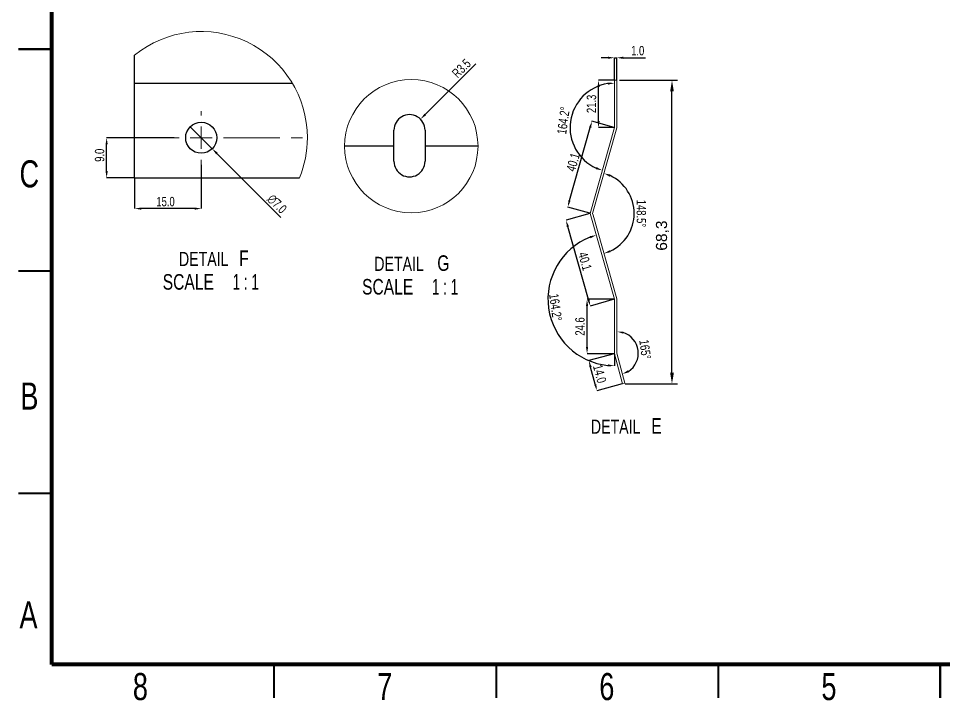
# Model space of a CAD drawing. Header units: millimetres. Extents: x -361 to 14022, y -1822 to 1455.
# Drawn here: x 3750.8 to 3959, y 0.3 to 153.8 of the extents above; entities that cross this region are included whole.
import ezdxf

# ---------------------------------------------------------------- set-up
doc = ezdxf.new("R2010")
doc.units = ezdxf.units.MM
doc.linetypes.add('CENTERX2', pattern=[20.32, 12.7, -2.54, 2.54, -2.54])
doc.styles.add('SLDTEXTSTYLE0', font='TXT', dxfattribs={"width": 0.75})
doc.styles.add('SLDTEXTSTYLE5', font='TXT', dxfattribs={"width": 0.65})
doc.styles.get("Standard").update_dxf_attribs({"font": 'arial.ttf'})
doc.dimstyles.new('ISO-25', dxfattribs={"dimtxt": 2.5, "dimasz": 2.5, "dimexe": 1.25, "dimexo": 0.625, "dimtad": 1, "dimtxsty": 'Standard', "dimcen": 2.5, "dimadec": 0, "dimazin": 0, "dimtfac": 1, "dimtmove": 0, "dimatfit": 3, "dimfxl": 1, "dimarcsym": 0})
doc.dimstyles.new('SLDDIMSTYLE14', dxfattribs={"dimtxt": 2.116667, "dimasz": 1.5, "dimexe": 0, "dimexo": 0.0625, "dimgap": 0.529167, "dimtad": 1, "dimdec": 4, "dimlfac": 2, "dimzin": 12, "dimdsep": 46, "dimtxsty": 'SLDTEXTSTYLE0', "dimsah": 1, "dimcen": 0.09, "dimazin": 3, "dimtfac": 1, "dimtofl": 0, "dimtmove": 0, "dimatfit": 3, "dimfxl": 1, "dimfrac": 2, "dimtolj": 1, "dimtzin": 12, "dimarcsym": 0})
doc.dimstyles.new('SLDDIMSTYLE15', dxfattribs={"dimtxt": 2.116667, "dimasz": 1.5, "dimexe": 0, "dimexo": 0.0625, "dimgap": 0.529167, "dimtad": 1, "dimdec": 1, "dimlfac": 2, "dimrnd": 1e-09, "dimzin": 4, "dimdsep": 46, "dimtxsty": 'SLDTEXTSTYLE0', "dimsah": 1, "dimcen": 0.09, "dimadec": 0, "dimazin": 1, "dimtfac": 1, "dimtdec": 1, "dimtmove": 0, "dimatfit": 0, "dimfxl": 1, "dimfrac": 2, "dimtolj": 1, "dimtzin": 12, "dimarcsym": 0})
doc.dimstyles.new('SLDDIMSTYLE16', dxfattribs={"dimtxt": 2.116667, "dimasz": 1.5, "dimexe": 0, "dimexo": 0.0625, "dimgap": 0.529167, "dimtad": 1, "dimdec": 1, "dimrnd": 1e-09, "dimzin": 4, "dimdsep": 46, "dimtxsty": 'SLDTEXTSTYLE0', "dimsah": 1, "dimcen": 0.09, "dimadec": 0, "dimazin": 1, "dimtfac": 1, "dimtdec": 1, "dimtmove": 0, "dimatfit": 0, "dimfxl": 1, "dimfrac": 2, "dimtolj": 1, "dimtzin": 12, "dimarcsym": 0})
doc.dimstyles.new('SLDDIMSTYLE17', dxfattribs={"dimtxt": 2.116667, "dimasz": 1.5, "dimexe": 0, "dimexo": 0.0625, "dimgap": 0.529167, "dimtad": 1, "dimdec": 1, "dimrnd": 1e-09, "dimzin": 4, "dimdsep": 46, "dimtxsty": 'SLDTEXTSTYLE0', "dimsah": 1, "dimcen": 0.09, "dimadec": 0, "dimazin": 1, "dimtfac": 1, "dimtdec": 1, "dimtofl": 0, "dimtmove": 0, "dimatfit": 3, "dimfxl": 1, "dimfrac": 2, "dimtolj": 1, "dimtzin": 12, "dimarcsym": 0})
doc.dimstyles.new('SLDDIMSTYLE18', dxfattribs={"dimtxt": 2.116667, "dimasz": 1.5, "dimexe": 0, "dimexo": 0.0625, "dimgap": 0.529167, "dimtad": 1, "dimdec": 1, "dimrnd": 1e-09, "dimzin": 4, "dimdsep": 46, "dimtxsty": 'SLDTEXTSTYLE0', "dimblk1": 'NONE', "dimsah": 1, "dimcen": 0, "dimadec": 0, "dimazin": 1, "dimtfac": 1, "dimtdec": 1, "dimtmove": 0, "dimatfit": 3, "dimldrblk": 'NONE', "dimfxl": 1, "dimfrac": 2, "dimtolj": 1, "dimtzin": 12, "dimarcsym": 0})
doc.dimstyles.new('SLDDIMSTYLE19', dxfattribs={"dimtxt": 2.116667, "dimasz": 1.5, "dimexe": 0, "dimexo": 0.0625, "dimgap": 0.529167, "dimtad": 1, "dimdec": 1, "dimrnd": 1e-09, "dimzin": 12, "dimdsep": 46, "dimtxsty": 'SLDTEXTSTYLE0', "dimsah": 1, "dimcen": 0, "dimadec": 0, "dimazin": 3, "dimtfac": 1, "dimtdec": 1, "dimtofl": 0, "dimtmove": 0, "dimatfit": 3, "dimfxl": 1, "dimfrac": 2, "dimtolj": 1, "dimtzin": 12, "dimarcsym": 0})

# ---------------------------------------------------------------- blocks, each defined once
blk = doc.blocks.new('*D127')
at = {"color": 0, "linetype": 'Continuous', "lineweight": -2, "transparency": 16777216}
for p, q in [((3785.86, 126.94), (3770.63, 126.94)), ((3770.63, 119.44), (3770.63, 125.44)), ((3776.86, 117.94), (3770.63, 117.94))]:
    blk.add_line(p, q, dxfattribs=at)
at = {"color": 0, "linetype": 'Continuous', "transparency": 16777216}
for points in [[(3770.38, 125.44), (3770.88, 125.44), (3770.63, 126.94)], [(3770.38, 119.44), (3770.88, 119.44), (3770.63, 117.94)]]:
    blk.add_solid(points, dxfattribs=at)
at = {"layer": 'Defpoints', "color": 0, "linetype": 'Continuous', "transparency": 16777216}
for p in [(3770.63, 126.94), (3785.93, 126.94), (3776.93, 117.94)]:
    blk.add_point(p, dxfattribs=at)
at = {"color": 0, "linetype": 'Continuous', "lineweight": 18, "transparency": 16777216, "insert": (3767.98, 123.01), "char_height": 2.117, "attachment_point": 2, "rotation": 90, "style": 'SLDTEXTSTYLE0'}
blk.add_mtext('\\A1;9.0', dxfattribs=at)
blk = doc.blocks.new('*D128')
at = {"color": 0, "linetype": 'Continuous', "lineweight": -2, "transparency": 16777216}
for p, q in [((3791.93, 120.88), (3791.93, 111)), ((3776.93, 117.88), (3776.93, 111)), ((3790.43, 111), (3778.43, 111))]:
    blk.add_line(p, q, dxfattribs=at)
at = {"color": 0, "linetype": 'Continuous', "transparency": 16777216}
for points in [[(3778.43, 111.25), (3778.43, 110.75), (3776.93, 111)], [(3790.43, 111.25), (3790.43, 110.75), (3791.93, 111)]]:
    blk.add_solid(points, dxfattribs=at)
at = {"layer": 'Defpoints', "color": 0, "linetype": 'Continuous', "transparency": 16777216}
for p in [(3791.93, 120.94), (3776.93, 117.94), (3776.93, 111)]:
    blk.add_point(p, dxfattribs=at)
at = {"color": 0, "linetype": 'Continuous', "lineweight": 18, "transparency": 16777216, "insert": (3783.89, 113.64), "char_height": 2.117, "attachment_point": 2, "style": 'SLDTEXTSTYLE0'}
blk.add_mtext('\\A1;15.0', dxfattribs=at)
blk = doc.blocks.new('*D129')
at = {"color": 0, "linetype": 'Continuous', "lineweight": -2, "transparency": 16777216}
for p, q in [((3789.45, 129.42), (3794.4, 124.47)), ((3809.84, 109.03), (3795.46, 123.41))]:
    blk.add_line(p, q, dxfattribs=at)
at = {"color": 0, "linetype": 'Continuous', "transparency": 16777216}
blk.add_solid([(3795.64, 123.58), (3795.28, 123.23), (3794.4, 124.47)], dxfattribs=at)
at = {"layer": 'Defpoints', "color": 0, "linetype": 'Continuous', "transparency": 16777216}
for p in [(3789.45, 129.42), (3794.4, 124.47)]:
    blk.add_point(p, dxfattribs=at)
at = {"color": 0, "linetype": 'Continuous', "lineweight": 18, "transparency": 16777216, "insert": (3808.15, 114.46), "char_height": 2.117, "attachment_point": 1, "rotation": 315, "style": 'SLDTEXTSTYLE0'}
blk.add_mtext('\\A1;∅7.0', dxfattribs=at)
blk = doc.blocks.new('_NONE')
blk = doc.blocks.new('SW_NOTE_10')
at = {"color": 0, "linetype": 'Continuous', "lineweight": 0, "attachment_point": 2}
for s, insert, char_height, style in [('F', (15.54, 4.42), 3.5, 'SLDTEXTSTYLE0'), ('DETAIL', (6.5, 4.09), 3.175, 'SLDTEXTSTYLE0'), ('SCALE', (3.02, -0.9), 3.5, 'SLDTEXTSTYLE0'), ('1 : 1', (15.95, -0.9), 3.5, 'SLDTEXTSTYLE5')]:
    blk.add_mtext(s, dxfattribs=dict(at, insert=insert, char_height=char_height, style=style))
blk = doc.blocks.new('SW_CENTERMARKSYMBOL_1')
at = {"color": 0, "linetype": 'Continuous', "lineweight": 0}
for p, q in [((0, 5), (0, 6)), ((0, 0), (0, 2.5)), ((-5, 0), (-6, 0)), ((0, 0), (-2.5, 0)), ((0, 0), (0, -2.5)), ((0, 0), (2.5, 0)), ((0, -5), (0, -6))]:
    blk.add_line(p, q, dxfattribs=at)
at = {"color": 0, "linetype": 'CENTERX2', "lineweight": 0}
blk.add_line((5, 0), (23.9, 0), dxfattribs=at)
blk = doc.blocks.new('*D131')
at = {"color": 0, "linetype": 'Continuous', "lineweight": -2, "transparency": 16777216}
blk.add_line((3853.77, 143.6), (3842.35, 132.19), dxfattribs=at)
at = {"color": 0, "linetype": 'Continuous', "transparency": 16777216}
blk.add_solid([(3842.17, 132.36), (3842.53, 132.01), (3841.29, 131.13)], dxfattribs=at)
at = {"layer": 'Defpoints', "color": 0, "linetype": 'Continuous', "transparency": 16777216}
for p in [(3841.29, 131.13), (3838.81, 128.65)]:
    blk.add_point(p, dxfattribs=at)
at = {"color": 0, "linetype": 'Continuous', "lineweight": 18, "transparency": 16777216, "insert": (3848.15, 141.73), "char_height": 2.117, "attachment_point": 1, "rotation": 45, "style": 'SLDTEXTSTYLE0'}
blk.add_mtext('\\A1;R3.5', dxfattribs=at)
blk = doc.blocks.new('SW_NOTE_11')
at = {"color": 0, "linetype": 'Continuous', "lineweight": 0, "attachment_point": 2}
for s, insert, char_height, style in [('G', (16.47, 4.42), 3.5, 'SLDTEXTSTYLE0'), ('DETAIL', (6.5, 4.09), 3.175, 'SLDTEXTSTYLE0'), ('SCALE', (3.93, -0.9), 3.5, 'SLDTEXTSTYLE0'), ('1 : 1', (16.86, -0.9), 3.5, 'SLDTEXTSTYLE5')]:
    blk.add_mtext(s, dxfattribs=dict(at, insert=insert, char_height=char_height, style=style))
blk = doc.blocks.new('*D140')
at = {"color": 0, "linetype": 'Continuous', "lineweight": -2, "transparency": 16777216}
for p, q in [((3884.9, 78.32), (3879.19, 76.8)), ((3880.61, 71.48), (3879.58, 75.35)), ((3886.71, 71.56), (3881, 70.03))]:
    blk.add_line(p, q, dxfattribs=at)
at = {"color": 0, "linetype": 'Continuous', "transparency": 16777216}
for points in [[(3879.82, 75.41), (3879.34, 75.28), (3879.19, 76.8)], [(3880.86, 71.55), (3880.37, 71.42), (3881, 70.03)]]:
    blk.add_solid(points, dxfattribs=at)
at = {"layer": 'Defpoints', "color": 0, "linetype": 'Continuous', "transparency": 16777216}
for p in [(3884.96, 78.34), (3879.19, 76.8), (3886.77, 71.58)]:
    blk.add_point(p, dxfattribs=at)
at = {"color": 0, "linetype": 'Continuous', "lineweight": 18, "transparency": 16777216, "insert": (3881.63, 73.83), "char_height": 2.117, "attachment_point": 5, "rotation": 285, "style": 'SLDTEXTSTYLE0'}
blk.add_mtext('\\A1;14.0', dxfattribs=at)
blk = doc.blocks.new('*D141')
at = {"color": 0, "linetype": 'Continuous', "lineweight": -2, "transparency": 16777216}
for p, q in [((3884.89, 90.62), (3878.78, 90.62)), ((3878.78, 79.84), (3878.78, 89.12)), ((3884.89, 78.34), (3878.78, 78.34))]:
    blk.add_line(p, q, dxfattribs=at)
at = {"color": 0, "linetype": 'Continuous', "transparency": 16777216}
for points in [[(3878.53, 89.12), (3879.03, 89.12), (3878.78, 90.62)], [(3878.53, 79.84), (3879.03, 79.84), (3878.78, 78.34)]]:
    blk.add_solid(points, dxfattribs=at)
at = {"layer": 'Defpoints', "color": 0, "linetype": 'Continuous', "transparency": 16777216}
for p in [(3878.78, 90.62), (3884.96, 90.62), (3884.96, 78.34)]:
    blk.add_point(p, dxfattribs=at)
at = {"color": 0, "linetype": 'Continuous', "lineweight": 18, "transparency": 16777216, "insert": (3877.19, 84.48), "char_height": 2.117, "attachment_point": 5, "rotation": 90, "style": 'SLDTEXTSTYLE0'}
blk.add_mtext('\\A1;24.6', dxfattribs=at)
blk = doc.blocks.new('*D142')
at = {"color": 0, "linetype": 'Continuous', "lineweight": -2, "transparency": 16777216}
for p, q in [((3879.44, 109.91), (3874.06, 108.39)), ((3879.1, 90.53), (3874.46, 106.95)), ((3884.9, 90.61), (3879.51, 89.08))]:
    blk.add_line(p, q, dxfattribs=at)
at = {"color": 0, "linetype": 'Continuous', "transparency": 16777216}
for points in [[(3874.7, 107.01), (3874.22, 106.88), (3874.06, 108.39)], [(3879.34, 90.6), (3878.86, 90.46), (3879.51, 89.08)]]:
    blk.add_solid(points, dxfattribs=at)
at = {"layer": 'Defpoints', "color": 0, "linetype": 'Continuous', "transparency": 16777216}
for p in [(3874.06, 108.39), (3879.5, 109.93), (3884.96, 90.62)]:
    blk.add_point(p, dxfattribs=at)
at = {"color": 0, "linetype": 'Continuous', "lineweight": 18, "transparency": 16777216, "insert": (3878.31, 99.17), "char_height": 2.117, "attachment_point": 5, "rotation": 285.7746, "style": 'SLDTEXTSTYLE0'}
blk.add_mtext('\\A1;40.1', dxfattribs=at)
blk = doc.blocks.new('*D143')
at = {"color": 0, "linetype": 'Continuous', "lineweight": -2, "transparency": 16777216}
for p, q in [((3874.83, 112.81), (3879.47, 129.22)), ((3884.9, 129.25), (3879.88, 130.67)), ((3879.44, 109.95), (3874.43, 111.36))]:
    blk.add_line(p, q, dxfattribs=at)
at = {"color": 0, "linetype": 'Continuous', "transparency": 16777216}
for points in [[(3879.23, 129.29), (3879.71, 129.16), (3879.88, 130.67)], [(3874.59, 112.87), (3875.07, 112.74), (3874.43, 111.36)]]:
    blk.add_solid(points, dxfattribs=at)
at = {"layer": 'Defpoints', "color": 0, "linetype": 'Continuous', "transparency": 16777216}
for p in [(3879.88, 130.67), (3884.96, 129.23), (3879.5, 109.93)]:
    blk.add_point(p, dxfattribs=at)
at = {"color": 0, "linetype": 'Continuous', "lineweight": 18, "transparency": 16777216, "insert": (3875.63, 121.45), "char_height": 2.117, "attachment_point": 5, "rotation": 74.2254, "style": 'SLDTEXTSTYLE0'}
blk.add_mtext('\\A1;40.1', dxfattribs=at)
blk = doc.blocks.new('*D144')
at = {"color": 0, "linetype": 'Continuous', "lineweight": -2, "transparency": 16777216}
for p, q in [((3884.89, 139.88), (3881.37, 139.88)), ((3881.37, 130.73), (3881.37, 138.38)), ((3884.89, 129.23), (3881.37, 129.23))]:
    blk.add_line(p, q, dxfattribs=at)
at = {"color": 0, "linetype": 'Continuous', "transparency": 16777216}
for points in [[(3881.12, 138.38), (3881.62, 138.38), (3881.37, 139.88)], [(3881.12, 130.73), (3881.62, 130.73), (3881.37, 129.23)]]:
    blk.add_solid(points, dxfattribs=at)
at = {"layer": 'Defpoints', "color": 0, "linetype": 'Continuous', "transparency": 16777216}
for p in [(3881.37, 139.88), (3884.96, 139.88), (3884.96, 129.23)]:
    blk.add_point(p, dxfattribs=at)
at = {"color": 0, "linetype": 'Continuous', "lineweight": 18, "transparency": 16777216, "insert": (3879.78, 134.56), "char_height": 2.117, "attachment_point": 5, "rotation": 90, "style": 'SLDTEXTSTYLE0'}
blk.add_mtext('\\A1;21.3', dxfattribs=at)
blk = doc.blocks.new('*D145')
at = {"color": 0, "linetype": 'Continuous', "lineweight": -2, "transparency": 16777216}
for p, q in [((3883.46, 144.94), (3881.96, 144.94)), ((3884.96, 139.94), (3884.96, 144.94)), ((3884.96, 144.94), (3885.46, 144.94)), ((3885.46, 139.94), (3885.46, 144.94)), ((3886.96, 144.94), (3891.9, 144.94))]:
    blk.add_line(p, q, dxfattribs=at)
at = {"color": 0, "linetype": 'Continuous', "transparency": 16777216}
for points in [[(3883.46, 145.19), (3883.46, 144.69), (3884.96, 144.94)], [(3886.96, 145.19), (3886.96, 144.69), (3885.46, 144.94)]]:
    blk.add_solid(points, dxfattribs=at)
at = {"layer": 'Defpoints', "color": 0, "linetype": 'Continuous', "transparency": 16777216}
for p in [(3885.46, 144.94), (3884.96, 139.88), (3885.46, 139.88)]:
    blk.add_point(p, dxfattribs=at)
at = {"color": 0, "linetype": 'Continuous', "lineweight": 18, "transparency": 16777216, "insert": (3890.18, 146.53), "char_height": 2.117, "attachment_point": 5, "style": 'SLDTEXTSTYLE0'}
blk.add_mtext('\\A1;1.0', dxfattribs=at)
blk = doc.blocks.new('*D146')
at = {"color": 0, "lineweight": -2, "transparency": 16777216}
for p, q in [((3886.08, 139.88), (3899.15, 139.88)), ((3897.9, 74.08), (3897.9, 137.38)), ((3887.39, 71.58), (3899.15, 71.58))]:
    blk.add_line(p, q, dxfattribs=at)
at = {"color": 0, "transparency": 16777216}
for points in [[(3897.48, 137.38), (3898.32, 137.38), (3897.9, 139.88)], [(3897.48, 74.08), (3898.32, 74.08), (3897.9, 71.58)]]:
    blk.add_solid(points, dxfattribs=at)
at = {"layer": 'Defpoints', "color": 0, "transparency": 16777216}
for p in [(3885.46, 139.88), (3897.9, 139.88), (3886.77, 71.58)]:
    blk.add_point(p, dxfattribs=at)
at = {"color": 0, "transparency": 16777216, "insert": (3895.77, 104.93), "char_height": 2.5, "attachment_point": 5, "rotation": 90}
blk.add_mtext('68,3', dxfattribs=at)
blk = doc.blocks.new('*D147')
at = {"color": 0, "linetype": 'Continuous', "lineweight": -2, "transparency": 16777216}
blk.add_arc((3884.96, 129.23), 10.01, 98.5961, 245.6293, dxfattribs=at)
at = {"color": 0, "linetype": 'Continuous', "transparency": 16777216}
for points in [[(3883.44, 139.38), (3883.48, 138.88), (3884.96, 139.24)], [(3880.91, 120.35), (3880.74, 119.88), (3882.24, 119.6)]]:
    blk.add_solid(points, dxfattribs=at)
at = {"layer": 'Defpoints', "color": 0, "linetype": 'Continuous', "transparency": 16777216}
for p in [(3884.96, 139.88), (3876.78, 135.01), (3884.96, 129.23), (3884.96, 129.23), (3879.5, 109.93)]:
    blk.add_point(p, dxfattribs=at)
at = {"color": 0, "linetype": 'Continuous', "lineweight": 18, "transparency": 16777216, "insert": (3873.47, 130.82), "char_height": 2.1167, "attachment_point": 5, "rotation": 82.1127, "style": 'SLDTEXTSTYLE0'}
blk.add_mtext('\\A1;164.2%%D', dxfattribs=at)
blk = doc.blocks.new('*D148')
at = {"color": 0, "linetype": 'Continuous', "lineweight": -2, "transparency": 16777216}
blk.add_arc((3880.02, 109.92), 9.37, 294.973, 65.044, dxfattribs=at)
at = {"color": 0, "linetype": 'Continuous', "transparency": 16777216}
for points in [[(3883.89, 118.18), (3884.06, 118.65), (3882.57, 118.94)], [(3884.06, 101.19), (3883.89, 101.65), (3882.57, 100.9)]]:
    blk.add_solid(points, dxfattribs=at)
at = {"layer": 'Defpoints', "color": 0, "linetype": 'Continuous', "transparency": 16777216}
for p in [(3885.46, 129.17), (3880.02, 109.93), (3880.13, 109.51), (3888.53, 106), (3885.46, 90.69)]:
    blk.add_point(p, dxfattribs=at)
at = {"color": 0, "linetype": 'Continuous', "lineweight": 18, "transparency": 16777216, "insert": (3890.98, 109.92), "char_height": 2.1167, "attachment_point": 5, "rotation": 270.0085, "style": 'SLDTEXTSTYLE0'}
blk.add_mtext('\\A1;148.5%%D', dxfattribs=at)
blk = doc.blocks.new('*D149')
at = {"color": 0, "linetype": 'Continuous', "lineweight": -2, "transparency": 16777216}
blk.add_line((3884.96, 78.28), (3884.96, 75.64), dxfattribs=at)
blk.add_arc((3884.96, 90.62), 14.98, 111.5144, 264.2601, dxfattribs=at)
at = {"color": 0, "linetype": 'Continuous', "transparency": 16777216}
for points in [[(3879.38, 104.8), (3879.54, 104.32), (3880.88, 105.04)], [(3883.47, 75.97), (3883.45, 75.47), (3884.96, 75.64)]]:
    blk.add_solid(points, dxfattribs=at)
at = {"layer": 'Defpoints', "color": 0, "linetype": 'Continuous', "transparency": 16777216}
for p in [(3879.5, 109.93), (3870.83, 95.62), (3884.96, 90.62), (3884.96, 90.62), (3884.96, 78.34)]:
    blk.add_point(p, dxfattribs=at)
at = {"color": 0, "linetype": 'Continuous', "lineweight": 18, "transparency": 16777216, "insert": (3871.69, 88.79), "char_height": 2.1167, "attachment_point": 5, "rotation": 277.8873, "style": 'SLDTEXTSTYLE0'}
blk.add_mtext('\\A1;164.2%%D', dxfattribs=at)
blk = doc.blocks.new('*D150')
at = {"color": 0, "linetype": 'Continuous', "lineweight": -2, "transparency": 16777216}
blk.add_arc((3885.46, 78.47), 4.86, 302.7523, 72.2477, dxfattribs=at)
at = {"color": 0, "linetype": 'Continuous', "transparency": 16777216}
for points in [[(3886.9, 82.86), (3886.98, 83.35), (3885.46, 83.34)], [(3888.19, 74.16), (3887.98, 74.62), (3886.71, 73.78)]]:
    blk.add_solid(points, dxfattribs=at)
at = {"layer": 'Defpoints', "color": 0, "linetype": 'Continuous', "transparency": 16777216}
for p in [(3885.46, 90.19), (3885.46, 79.47), (3885.46, 78.47), (3890.02, 76.81), (3887.27, 71.71)]:
    blk.add_point(p, dxfattribs=at)
at = {"color": 0, "linetype": 'Continuous', "lineweight": 18, "transparency": 16777216, "insert": (3891.85, 79.32), "char_height": 2.117, "attachment_point": 5, "rotation": 277.5, "style": 'SLDTEXTSTYLE0'}
blk.add_mtext('\\A1;165°', dxfattribs=at)

msp = doc.modelspace()

# ---------------------------------------------------------------- linework, layer by layer
at = {"color": 7, "linetype": 'Continuous', "lineweight": 70}
for p, q in [((3758.293202, 8.397813), (3758.293202, 285.397813)), ((4158.293202, 8.397813), (3758.293202, 8.397813))]:
    msp.add_line(p, q, dxfattribs=at)
at = {"color": 7, "linetype": 'Continuous', "lineweight": 35}
for p, q in [((3750.793202, 146.897813), (3758.293202, 146.897813)), ((3758.293202, 146.897813), (3750.793202, 146.897813)), ((3758.293202, 96.897813), (3750.793202, 96.897813)), ((3758.293202, 46.897813), (3750.793202, 46.897813)), ((3808.293202, 8.397813), (3808.293202, 0.897813)), ((3858.293202, 8.397813), (3858.293202, 0.897813)), ((3908.293202, 8.397813), (3908.293202, 0.897813)), ((3958.293202, 0.897813), (3958.293202, 8.397813)), ((3958.293202, 8.397813), (3958.293202, 0.897813))]:
    msp.add_line(p, q, dxfattribs=at)
at = {"color": 7, "linetype": 'Continuous', "lineweight": 25}
for p, q in [((3776.926217, 139.238592), (3776.926217, 145.547778)), ((3776.926217, 139.238592), (3812.418995, 139.238592)), ((3776.926217, 117.943287), (3776.926217, 139.238592)), ((3835.31338, 125.150169), (3835.31338, 128.65017)), ((3842.313379, 128.65017), (3842.313379, 125.150169)), ((3824.207753, 125.150169), (3835.31338, 125.150169)), ((3835.31338, 121.65017), (3835.31338, 125.150169)), ((3842.313379, 125.150169), (3842.313379, 121.65017)), ((3842.313379, 125.150169), (3854.231298, 125.150169)), ((3776.926217, 117.943287), (3814.065037, 117.943287))]:
    msp.add_line(p, q, dxfattribs=at)
at = {"color": 7, "linetype": 'Continuous', "lineweight": 18}
for p, q in [((3885.456261, 139.881888), (3884.956203, 139.881888)), ((3884.956203, 139.881888), (3884.956203, 129.232999)), ((3885.456261, 129.167171), (3885.456261, 139.881888)), ((3884.956203, 129.232999), (3879.502776, 109.928289)), ((3880.02047, 109.928289), (3885.456261, 129.167171)), ((3879.502776, 109.928289), (3884.956203, 90.62358)), ((3880.131341, 109.514468), (3880.02047, 109.928289)), ((3885.456261, 90.689406), (3880.131341, 109.514468)), ((3884.956203, 90.62358), (3884.956203, 78.340526)), ((3885.456261, 78.474518), (3885.456261, 90.689406)), ((3885.456261, 90.189349), (3885.456261, 79.474632)), ((3884.956203, 78.340526), (3886.768147, 71.578261)), ((3887.268205, 71.712249), (3885.456261, 78.474518)), ((3886.768147, 71.578261), (3887.268205, 71.712249))]:
    msp.add_line(p, q, dxfattribs=at)
msp.add_circle((3839.219531, 125.050316), 15.012113, dxfattribs=at)
at = {"color": 7, "linetype": 'Continuous', "lineweight": 25}
msp.add_circle((3791.926221, 126.943265), 3.500011, dxfattribs=at)
at = {"color": 7, "linetype": 'Continuous', "lineweight": 18}
for centre, radius, start, end in [((3791.926221, 126.943264), 23.898285, 0.00005331, 128.87771165), ((3791.926635, 126.943255), 23.897871, 337.87668676, 0.00007651)]:
    msp.add_arc(centre, radius, start, end, dxfattribs=at)
at = {"color": 7, "linetype": 'Continuous', "lineweight": 25}
for centre, start, end in [((3838.81338, 128.650178), 359.99986058, 180.00013942), ((3838.81338, 121.650161), 179.99985677, 0.00014323)]:
    msp.add_arc(centre, 3.5, start, end, dxfattribs=at)

# ---------------------------------------------------------------- block references
at = {"color": 7, "linetype": 'Continuous', "lineweight": 0}
for name, p in [('SW_CENTERMARKSYMBOL_1', (3791.926203, 126.943287)), ('SW_NOTE_10', (3785.993573, 97.164943)), ('SW_NOTE_11', (3829.962026, 96.069042))]:
    msp.add_blockref(name, p, dxfattribs=at)

# ---------------------------------------------------------------- texts
at = {"color": 7, "linetype": 'Continuous', "lineweight": 0, "char_height": 6.096, "attachment_point": 2, "style": 'SLDTEXTSTYLE0'}
for s, insert in [('C', (3753.229702, 121.873504)), ('B', (3753.246635, 71.873504)), ('A', (3753.049785, 22.623504)), ('8', (3778.231818, 6.511504)), ('7', (3833.231818, 6.511504)), ('6', (3883.231818, 6.511504)), ('5', (3933.231818, 6.511504))]:
    msp.add_mtext(s, dxfattribs=dict(at, insert=insert))
at = {"color": 0, "linetype": 'Continuous', "lineweight": 0, "attachment_point": 2, "style": 'SLDTEXTSTYLE0'}
for s, insert, char_height in [('DETAIL', (3885.211816, 63.527252), 3.175), ('E', (3894.41705, 63.855365), 3.5)]:
    msp.add_mtext(s, dxfattribs=dict(at, insert=insert, char_height=char_height))

# ---------------------------------------------------------------- dimensions: what is measured, and where the dimension line sits
at = {"color": 7, "linetype": 'Continuous', "lineweight": 18}
dim = msp.add_linear_dim(base=(3885.456261, 144.943641), p1=(3884.956203, 139.881888), p2=(3885.456261, 139.881888), dimstyle='SLDDIMSTYLE15', dxfattribs=at)
dim.commit()
dim.dimension.update_dxf_attribs({"geometry": '*D145', "text_midpoint": (3890.176053, 146.531141)})
dim = msp.add_radius_dim(center=(3838.813391, 128.65017), mpoint=(3841.288265, 131.125043), dimstyle='SLDDIMSTYLE19', dxfattribs=at)
dim.commit()
dim.dimension.update_dxf_attribs({"geometry": '*D131', "text_midpoint": (3851.707502, 141.54428), "dimtype": 164})
for base, line1, line2, text, picture, middle in [((3876.784602, 135.009867), ((3884.956203, 139.881888), (3884.956203, 129.232999)), ((3884.956203, 129.232999), (3879.502776, 109.928289)), '164.2%%D', '*D147', (3873.471031, 130.8241)), ((3888.531101, 105.996155), ((3880.02047, 109.928289), (3885.456261, 129.167171)), ((3885.456261, 90.689406), (3880.131341, 109.514468)), '148.5%%D', '*D148', (3890.978206, 109.918983)), ((3870.834616, 95.619754), ((3879.502776, 109.928289), (3884.956203, 90.62358)), ((3884.956203, 90.62358), (3884.956203, 78.340526)), '164.2%%D', '*D149', (3871.691039, 88.785888))]:
    dim = msp.add_angular_dim_2l(base=base, line1=line1, line2=line2, text=text, dimstyle='SLDDIMSTYLE14', dxfattribs=at)
    dim.commit()
    dim.dimension.update_dxf_attribs({"geometry": picture, "text_midpoint": middle})
for p1, p2, distance, picture, middle in [((3884.956203, 129.232999), (3884.956203, 139.881888), 3.584916, '*D144', (3879.783787, 134.557444)), ((3879.502776, 109.928289), (3884.956203, 129.232999), 5.275185, '*D143', (3875.625262, 121.446286)), ((3884.956203, 90.62358), (3879.502776, 109.928289), 5.66083, '*D142', (3878.309566, 99.168587)), ((3884.956203, 78.340526), (3884.956203, 90.62358), 6.175499, '*D141', (3877.193204, 84.482053)), ((3886.768147, 71.578261), (3884.956203, 78.340526), 5.96865, '*D140', (3881.630309, 73.825468))]:
    dim = msp.add_aligned_dim(p1=p1, p2=p2, distance=distance, dimstyle='SLDDIMSTYLE15', dxfattribs=at)
    dim.commit()
    dim.dimension.update_dxf_attribs({"geometry": picture, "text_midpoint": middle})
dim = msp.add_linear_dim(base=(3897.898533, 139.881888), p1=(3886.768147, 71.578261), p2=(3885.456261, 139.881888), angle=90, dimstyle='ISO-25')
dim.commit()
dim.dimension.update_dxf_attribs({"geometry": '*D146', "text_midpoint": (3897.898533, 104.927932), "dimtype": 160})
dim = msp.add_diameter_dim_2p(p1=(3789.451353, 129.41816), p2=(3794.4011, 124.468413), dimstyle='SLDDIMSTYLE18', dxfattribs=at)
dim.commit()
dim.dimension.update_dxf_attribs({"geometry": '*D129', "text_midpoint": (3807.872986, 110.996527), "dimtype": 163})
dim = msp.add_linear_dim(base=(3770.626998, 126.943286), p1=(3776.926217, 117.943286), p2=(3785.926226, 126.943286), angle=90, dimstyle='SLDDIMSTYLE16', dxfattribs=at)
dim.commit()
dim.dimension.update_dxf_attribs({"geometry": '*D127', "text_midpoint": (3770.626998, 123.011222), "dimtype": 160})
dim = msp.add_linear_dim(base=(3776.926226, 110.996527), p1=(3791.926226, 120.943286), p2=(3776.926226, 117.943286), dimstyle='SLDDIMSTYLE17', dxfattribs=at)
dim.commit()
dim.dimension.update_dxf_attribs({"geometry": '*D128', "text_midpoint": (3783.889973, 110.996527), "dimtype": 160})
dim = msp.add_angular_dim_2l(base=(3890.023811, 76.812065), line1=((3885.456261, 90.189349), (3885.456261, 79.474632)), line2=((3887.268205, 71.712249), (3885.456261, 78.474518)), dimstyle='SLDDIMSTYLE14', dxfattribs=at)
dim.commit()
dim.dimension.update_dxf_attribs({"geometry": '*D150', "text_midpoint": (3891.849281, 79.316175)})

doc.saveas('drawing.dxf')
